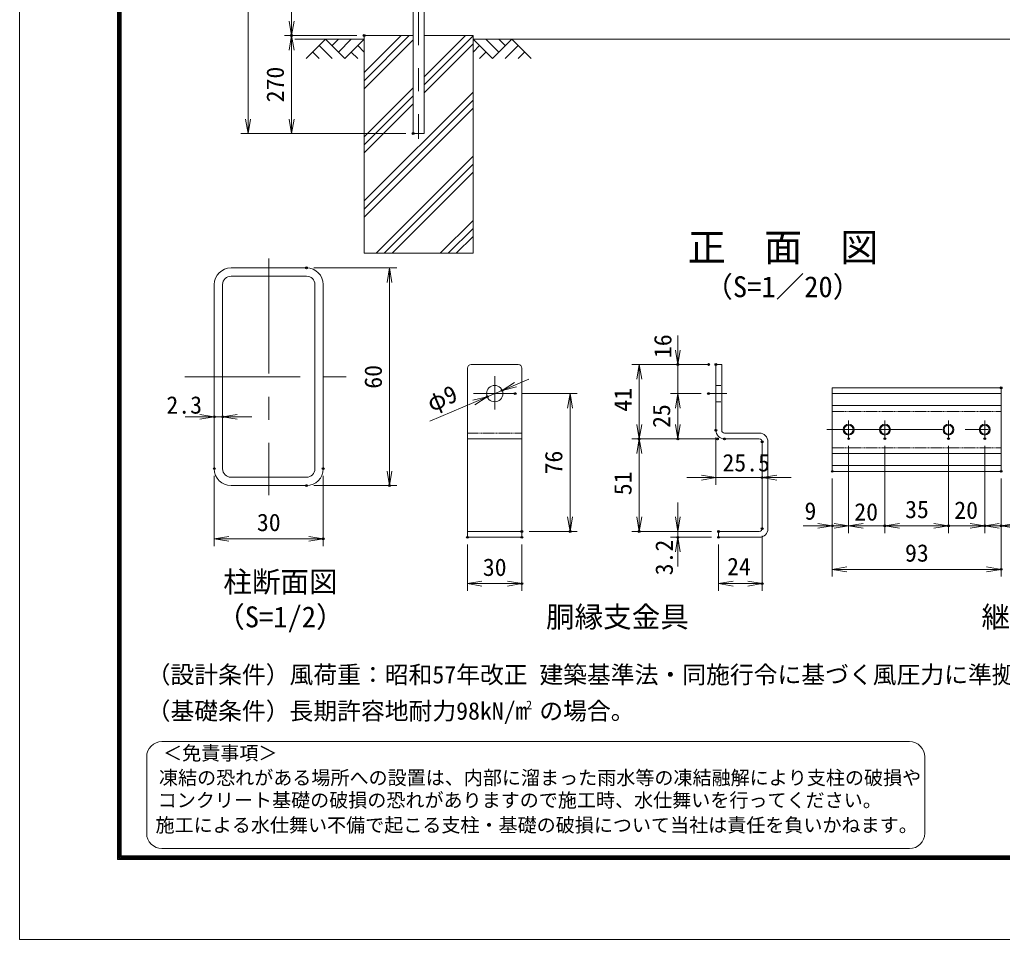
# Model space of a CAD drawing. Units: millimetres, scale not verified, with parts at other scales. Extents: x -4200 to 4200, y -2970 to 2970.
# Drawn here: x -4200 to -1492, y -2970 to -436 of the extents above; entities that cross this region are included whole.
import ezdxf
from ezdxf.enums import TextEntityAlignment as Align

# ---------------------------------------------------------------- set-up
doc = ezdxf.new("R2010")
doc.units = ezdxf.units.MM
doc.header["$LTSCALE"] = 10
doc.header["$PDMODE"] = 32
doc.header["$PDSIZE"] = 5
doc.linetypes.add('USER1', pattern=[50.8, 31.75, -6.35, 6.35, -6.35])
doc.linetypes.add('USER2', pattern=[0.375, 0.25, -0.125])
for name, color, linetype, lineweight in [('0-0_D-STR1', 1, 'Continuous', 18), ('0-1_D-BMK', 2, 'USER1', 13), ('0-2_D-BGD', 7, 'Continuous', 18), ('0-3_D-STR4', 7, 'Continuous', 18), ('0-4_D-DCR-HCH', 7, 'Continuous', 13), ('0-5_D-STR3', 3, 'Continuous', 13), ('0-6_D-STR-DIM', 7, 'Continuous', 13), ('0-7_0', 7, 'Continuous', 18), ('0-9_D-TTL-TXT', 7, 'Continuous', 18), ('0-B_D-TTL', 7, 'Continuous', 18)]:
    doc.layers.add(name, color=color, linetype=linetype, lineweight=lineweight)
doc.layers.add('0-8_Defpoints', color=253, linetype='Continuous')
doc.styles.add('ＭＳ ゴシック', font='')
doc.styles.get('ＭＳ ゴシック').set_extended_font_data('MS Gothic')

# ---------------------------------------------------------------- blocks, each defined once
blk = doc.blocks.new('_Open')
at = {"layer": '0-7_0'}
blk.add_line((-10, 1.667), (0, 0), dxfattribs=at)
blk.add_lwpolyline([(-10, -1.667), (0, 0), (-10, 0)], dxfattribs=at)

msp = doc.modelspace()

# ---------------------------------------------------------------- linework, layer by layer
at = {"layer": '0-0_D-STR1'}
for p, q in [((-3115.48, -284.21), (-3115.48, -750.01)), ((-3085.48, -750.01), (-3085.48, -284.21)), ((-3115.48, -750.01), (-3085.48, -750.01)), ((-3617.42, -1120.01), (-3409.42, -1120.01)), ((-3617.42, -1143.01), (-3409.42, -1143.01)), ((-3663.42, -1166.01), (-3663.42, -1674.01)), ((-3640.42, -1166.01), (-3640.42, -1674.01)), ((-3386.42, -1166.01), (-3386.42, -1674.01)), ((-3363.42, -1166.01), (-3363.42, -1674.01)), ((-3617.42, -1697.01), (-3409.42, -1697.01)), ((-3617.42, -1720.01), (-3409.42, -1720.01))]:
    msp.add_line(p, q, dxfattribs=at)
for centre, radius, start, end in [((-3617.42, -1166.01), 46, 90, 180), ((-3409.42, -1166.01), 46, 0, 90), ((-3617.42, -1166.01), 23, 90, 180), ((-3409.42, -1166.01), 23, 0, 90), ((-3617.42, -1674.01), 46, 180, 270), ((-3617.42, -1674.01), 23, 180, 270), ((-3409.42, -1674.01), 23, 270, 0), ((-3409.42, -1674.01), 46, 270, 0)]:
    msp.add_arc(centre, radius, start, end, dxfattribs=at)
at = {"layer": '0-1_D-BMK'}
for p, q in [((-3100.48, 1334.99), (-3100.48, -765.01)), ((-3513.42, -1094.02), (-3513.42, -1746.01)), ((-3744.42, -1420.01), (-3282.42, -1420.01)), ((-2890.96, -1418.91), (-2890.96, -1510.01)), ((-2834.72, -1466.44), (-2949.72, -1466.44)), ((-2302.12, -1466.44), (-2251.18, -1466.44)), ((-1915.69, -1540.65), (-1915.69, -1590.65)), ((-1815.69, -1540.65), (-1815.69, -1590.65)), ((-1640.69, -1540.65), (-1640.69, -1590.65)), ((-1540.69, -1540.65), (-1540.69, -1590.65)), ((-1975.69, -1565.65), (-1480.69, -1565.65))]:
    msp.add_line(p, q, dxfattribs=at)
at = {"layer": '0-2_D-BGD'}
for p, q in [((-3250.48, -490.01), (-3441.32, -490.01)), ((-1250.48, -490.01), (-2950.48, -490.01))]:
    msp.add_line(p, q, dxfattribs=at)
at = {"layer": '0-3_D-STR4'}
for p, q in [((-3250.48, -480.01), (-3250.48, -1080.01)), ((-3115.48, -480.01), (-3250.48, -480.01)), ((-2950.48, -480.01), (-3085.48, -480.01)), ((-2950.48, -480.01), (-2950.48, -1080.01)), ((-2950.48, -1080.01), (-3250.48, -1080.01))]:
    msp.add_line(p, q, dxfattribs=at)
at = {"layer": '0-4_D-DCR-HCH'}
for p, q in [((-3250.48, -604.36), (-3126.13, -480.01)), ((-3250.48, -582.26), (-3148.22, -480.01)), ((-3085.48, -594.04), (-2971.45, -480.01)), ((-3085.48, -616.14), (-2950.48, -481.14)), ((-3356.9, -490.01), (-3410.11, -543.22)), ((-3374.64, -507.75), (-3339, -543.22)), ((-3356.9, -490.01), (-3303.69, -543.22)), ((-3339.16, -507.75), (-3321.43, -490.01)), ((-3321.43, -525.49), (-3285.95, -490.01)), ((-3303.69, -543.22), (-3250.48, -490.01)), ((-3268.21, -507.75), (-3250.48, -525.41)), ((-3250.48, -626.46), (-3115.48, -491.46)), ((-3085.48, -638.24), (-2950.48, -503.24)), ((-2897.26, -543.22), (-2950.48, -490.01)), ((-2932.74, -507.75), (-2950.48, -525.41)), ((-2879.53, -525.49), (-2915, -490.01)), ((-2844.05, -490.01), (-2897.26, -543.22)), ((-2861.7, -507.84), (-2879.53, -490.01)), ((-2826.31, -507.75), (-2861.95, -543.22)), ((-2844.05, -490.01), (-2790.84, -543.22)), ((-3392.37, -525.49), (-3374.56, -543.22)), ((-3285.95, -525.49), (-3268.13, -543.22)), ((-2915, -525.49), (-2932.82, -543.22)), ((-2808.58, -525.49), (-2826.4, -543.22)), ((-3250.48, -759.04), (-3115.48, -624.04)), ((-3250.48, -935.82), (-2950.48, -635.82)), ((-3250.48, -781.14), (-3115.48, -646.14)), ((-3250.48, -957.92), (-2950.48, -657.92)), ((-3250.48, -803.24), (-3115.48, -668.24)), ((-3250.48, -980.01), (-2950.48, -680.01)), ((-3217.89, -1080.01), (-2950.48, -812.59)), ((-3195.8, -1080.01), (-2950.48, -834.69)), ((-3173.7, -1080.01), (-2950.48, -856.79)), ((-3041.12, -1080.01), (-2950.48, -989.37)), ((-3019.02, -1080.01), (-2950.48, -1011.47)), ((-2996.92, -1080.01), (-2950.48, -1033.57))]:
    msp.add_line(p, q, dxfattribs=at)
at = {"layer": '0-5_D-STR3'}
for p, q in [((-2965.96, -1396.44), (-2965.96, -1862.44)), ((-2955.96, -1386.44), (-2825.96, -1386.44)), ((-2815.96, -1396.44), (-2815.96, -1862.44)), ((-2281.42, -1386.44), (-2281.42, -1567.44)), ((-2281.42, -1386.44), (-2265.42, -1386.44)), ((-2265.42, -1386.44), (-2265.42, -1567.44)), ((-1960.69, -1450.65), (-1960.69, -1680.65)), ((-1960.69, -1450.65), (-1495.69, -1450.65)), ((-1495.69, -1450.65), (-1495.69, -1680.65)), ((-1960.69, -1466.65), (-1495.69, -1466.65)), ((-1495.69, -1499.65), (-1960.69, -1499.65)), ((-2965.96, -1591.44), (-2815.96, -1591.44)), ((-2257.42, -1575.44), (-2161.92, -1575.44)), ((-2257.42, -1591.44), (-2161.92, -1591.44)), ((-2153.92, -1599.44), (-2153.92, -1838.44)), ((-2137.92, -1599.44), (-2137.92, -1838.44)), ((-1495.69, -1631.65), (-1960.69, -1631.65)), ((-1960.69, -1664.65), (-1495.69, -1664.65)), ((-1960.69, -1680.65), (-1495.69, -1680.65)), ((-2965.96, -1846.44), (-2815.96, -1846.44)), ((-2965.96, -1862.44), (-2815.96, -1862.44)), ((-2273.92, -1846.44), (-2161.92, -1846.44)), ((-2273.92, -1846.44), (-2273.92, -1862.44)), ((-2273.92, -1862.44), (-2161.92, -1862.44))]:
    msp.add_line(p, q, dxfattribs=at)
at = {"layer": '0-5_D-STR3', "linetype": 'USER2'}
for p, q in [((-2281.42, -1443.94), (-2265.42, -1443.94)), ((-2281.42, -1488.94), (-2265.42, -1488.94)), ((-1495.69, -1515.65), (-1960.69, -1515.65)), ((-2965.96, -1575.44), (-2815.96, -1575.44)), ((-1495.69, -1615.65), (-1960.69, -1615.65))]:
    msp.add_line(p, q, dxfattribs=at)
at = {"layer": '0-5_D-STR3'}
for centre, radius in [((-2890.96, -1466.44), 22.5), ((-1915.69, -1565.65), 15), ((-1915.69, -1565.65), 12.29), ((-1815.69, -1565.65), 15), ((-1815.69, -1565.65), 12.29), ((-1640.69, -1565.65), 15), ((-1640.69, -1565.65), 12.29), ((-1540.69, -1565.65), 15), ((-1540.69, -1565.65), 12.29)]:
    msp.add_circle(centre, radius, dxfattribs=at)
for centre, radius, start, end in [((-2955.96, -1396.44), 10, 90, 180), ((-2825.96, -1396.44), 10, 0, 90), ((-2257.42, -1567.44), 24, 180, 270), ((-2257.42, -1567.44), 8, 180, 270), ((-2161.92, -1599.44), 24, 0, 90), ((-2161.92, -1599.44), 8, 0, 90), ((-2161.92, -1838.44), 8, 270, 0), ((-2161.92, -1838.44), 24, 270, 0)]:
    msp.add_arc(centre, radius, start, end, dxfattribs=at)
at = {"layer": '0-6_D-STR-DIM'}
for p, q in [((-3570.48, -750.01), (-3570.48, 1319.99)), ((-3450.48, -480.01), (-3450.48, 1319.99)), ((-3270.48, -480.01), (-3470.48, -480.01)), ((-3270.48, -480.01), (-3470.48, -480.01)), ((-3450.48, -750.01), (-3450.48, -480.01)), ((-3135.48, -750.01), (-3590.48, -750.01)), ((-3135.48, -750.01), (-3470.48, -750.01)), ((-3389.42, -1120.01), (-3160.55, -1120.01)), ((-3180.55, -1120.01), (-3180.55, -1720.01)), ((-2386.17, -1346.44), (-2386.17, -1306.44)), ((-2321.42, -1386.44), (-2512.63, -1386.44)), ((-2492.63, -1386.44), (-2492.63, -1591.44)), ((-2301.42, -1386.44), (-2406.17, -1386.44)), ((-2386.17, -1466.44), (-2386.17, -1386.44)), ((-2833.46, -1441.96), (-2796.65, -1426.29)), ((-2911.66, -1475.25), (-2870.26, -1457.63)), ((-2814.72, -1466.44), (-2663.33, -1466.44)), ((-2683.33, -1466.44), (-2683.33, -1846.44)), ((-2322.12, -1466.44), (-2406.17, -1466.44)), ((-2322.12, -1466.44), (-2406.17, -1466.44)), ((-2386.17, -1466.44), (-2386.17, -1591.44)), ((-3069.83, -1542.59), (-2948.47, -1490.92)), ((-2386.17, -1506.44), (-2386.17, -1546.44)), ((-3703.42, -1530.39), (-3743.42, -1530.39)), ((-3640.42, -1530.39), (-3663.42, -1530.39)), ((-3600.42, -1530.39), (-3560.42, -1530.39)), ((-2277.42, -1591.44), (-2512.63, -1591.44)), ((-2297.42, -1591.44), (-2512.63, -1591.44)), ((-2492.63, -1591.44), (-2492.63, -1846.44)), ((-2277.42, -1591.44), (-2406.17, -1591.44)), ((-2281.42, -1587.44), (-2281.42, -1717.95)), ((-2153.92, -1619.44), (-2153.92, -1717.95)), ((-1915.69, -1610.65), (-1915.69, -1850.65)), ((-1915.69, -1610.65), (-1915.69, -1850.65)), ((-1815.69, -1610.65), (-1815.69, -1850.65)), ((-1815.69, -1610.65), (-1815.69, -1850.65)), ((-1640.69, -1610.65), (-1640.69, -1850.65)), ((-1640.69, -1610.65), (-1640.69, -1850.65)), ((-1540.69, -1610.65), (-1540.69, -1850.65)), ((-1540.69, -1610.65), (-1540.69, -1850.65)), ((-3663.42, -1693.22), (-3663.42, -1886.51)), ((-3363.42, -1693.22), (-3363.42, -1886.51)), ((-2321.42, -1697.95), (-2361.42, -1697.95)), ((-2281.42, -1697.95), (-2153.92, -1697.95)), ((-2113.92, -1697.95), (-2073.92, -1697.95)), ((-1960.69, -1700.65), (-1960.69, -1850.65)), ((-1960.69, -1700.65), (-1960.69, -1970.65)), ((-1495.69, -1700.65), (-1495.69, -1850.65)), ((-1495.69, -1700.65), (-1495.69, -1970.65)), ((-3389.42, -1720.01), (-3160.55, -1720.01)), ((-2386.17, -1806.44), (-2386.17, -1766.44)), ((-2000.69, -1830.65), (-2040.69, -1830.65)), ((-1955.69, -1830.65), (-1995.69, -1830.65)), ((-1915.69, -1830.65), (-1960.69, -1830.65)), ((-1915.69, -1830.65), (-1815.69, -1830.65)), ((-1875.69, -1830.65), (-1835.69, -1830.65)), ((-1815.69, -1830.65), (-1640.69, -1830.65)), ((-1775.69, -1830.65), (-1735.69, -1830.65)), ((-1680.69, -1830.65), (-1720.69, -1830.65)), ((-1640.69, -1830.65), (-1540.69, -1830.65)), ((-1580.69, -1830.65), (-1620.69, -1830.65)), ((-1540.69, -1830.65), (-1495.69, -1830.65)), ((-1500.69, -1830.65), (-1460.69, -1830.65)), ((-3663.42, -1866.51), (-3363.42, -1866.51)), ((-2795.96, -1846.44), (-2663.33, -1846.44)), ((-2293.92, -1846.44), (-2512.63, -1846.44)), ((-2293.92, -1846.44), (-2406.17, -1846.44)), ((-2293.92, -1862.44), (-2406.17, -1862.44)), ((-2386.17, -1846.44), (-2386.17, -1862.44)), ((-2153.92, -1858.44), (-2153.92, -2010)), ((-2965.96, -1882.44), (-2965.96, -2010)), ((-2815.96, -1882.44), (-2815.96, -2010)), ((-2273.92, -1882.44), (-2273.92, -2010)), ((-2386.17, -1902.44), (-2386.17, -1942.44)), ((-1960.69, -1950.65), (-1495.69, -1950.65)), ((-2965.96, -1990), (-2815.96, -1990)), ((-2273.92, -1990), (-2153.92, -1990))]:
    msp.add_line(p, q, dxfattribs=at)
at = {"layer": '0-8_Defpoints'}
for p in [(-3450.48, -480.01), (-3250.48, -480.01), (-3115.48, -750.01), (-3409.42, -1120.01), (-2386.17, -1386.44), (-2301.42, -1386.44), (-2281.42, -1386.44), (-2870.26, -1457.63), (-1495.69, -1450.65), (-2911.66, -1475.25), (-2834.72, -1466.44), (-2302.12, -1466.44), (-3663.42, -1530.39), (-3640.42, -1530.39), (-2281.42, -1567.44), (-2492.63, -1591.44), (-2386.17, -1591.44), (-2277.42, -1591.44), (-2257.42, -1591.44), (-2153.92, -1599.44), (-1915.69, -1590.65), (-1815.69, -1590.65), (-1640.69, -1590.65), (-1540.69, -1590.65), (-3663.42, -1673.22), (-3363.42, -1673.22), (-1960.69, -1680.65), (-1495.69, -1680.65), (-1495.69, -1680.65), (-2153.92, -1697.95), (-3409.42, -1720.01), (-3180.55, -1720.01), (-2153.92, -1838.44), (-1960.69, -1830.65), (-1815.69, -1830.65), (-1640.69, -1830.65), (-1540.69, -1830.65), (-1495.69, -1830.65), (-3363.42, -1866.51), (-2965.96, -1862.44), (-2815.96, -1846.44), (-2815.96, -1862.44), (-2683.33, -1846.44), (-2492.63, -1846.44), (-2386.17, -1862.44), (-2273.92, -1846.44), (-2273.92, -1862.44), (-2273.92, -1862.44), (-1495.69, -1950.65), (-2815.96, -1990), (-2153.92, -1990)]:
    msp.add_point(p, dxfattribs=at)
at = {"layer": '0-9_D-TTL-TXT', "color": 2}
for p, q in [((-1748, -2425.24), (-3807.65, -2425.24)), ((-3849.76, -2467.35), (-3849.76, -2677.9)), ((-1705.89, -2677.9), (-1705.89, -2467.35)), ((-3807.65, -2720.01), (-1748, -2720.01))]:
    msp.add_line(p, q, dxfattribs=at)
for centre, start, end in [((-3807.65, -2467.35), 90, 180), ((-1748, -2467.35), 0, 90), ((-3807.65, -2677.9), 180, 270), ((-1748, -2677.9), 270, 0)]:
    msp.add_arc(centre, 42.11, start, end, dxfattribs=at)
at = {"layer": '0-B_D-TTL'}
for points in [[(-4199.76, -2970.01), (4200.24, -2970.01), (4200.24, 2969.99), (-4199.76, 2969.99)], [(-3929.76, 2749.99), (3930.24, 2749.99), (3930.24, -2750.01), (-3929.76, -2750.01)], [(-3927.26, 2747.49), (3927.74, 2747.49), (3927.74, -2747.51), (-3927.26, -2747.51)], [(-3924.76, 2744.99), (3925.24, 2744.99), (3925.24, -2745.01), (-3924.76, -2745.01)], [(-3922.26, 2742.49), (3922.74, 2742.49), (3922.74, -2742.51), (-3922.26, -2742.51)], [(-3919.76, 2739.99), (3920.24, 2739.99), (3920.24, -2740.01), (-3919.76, -2740.01)]]:
    msp.add_lwpolyline(points, close=True, dxfattribs=at)

# ---------------------------------------------------------------- block references
at = {"layer": '0-6_D-STR-DIM', "xscale": 4, "yscale": 4}
for p, rotation in [((-3450.48, -480.01), 270), ((-3450.48, -480.01), 90), ((-3570.48, -750.01), 270), ((-3450.48, -750.01), 270), ((-3180.55, -1120.01), 90), ((-2386.17, -1386.44), 270), ((-2492.63, -1386.44), 90), ((-2870.26, -1457.63), 203.06027), ((-2911.66, -1475.25), 23.06027), ((-2683.33, -1466.44), 90), ((-2386.17, -1466.44), 90), ((-2386.17, -1466.44), 90), ((-3640.42, -1530.39), 180), ((-2492.63, -1591.44), 270), ((-2386.17, -1591.44), 270), ((-2492.63, -1591.44), 90), ((-3180.55, -1720.01), 270), ((-2153.92, -1697.95), 180), ((-2683.33, -1846.44), 270), ((-2492.63, -1846.44), 270), ((-2386.17, -1846.44), 270), ((-1915.69, -1830.65), 180), ((-1815.69, -1830.65), 180), ((-1815.69, -1830.65), 180), ((-1540.69, -1830.65), 180), ((-1495.69, -1830.65), 180), ((-3663.42, -1866.51), 180), ((-2386.17, -1862.44), 90), ((-1960.69, -1950.65), 180), ((-2965.96, -1990), 180), ((-2273.92, -1990), 180)]:
    msp.add_blockref('_Open', p, dxfattribs=dict(at, rotation=rotation))
for p in [(-3663.42, -1530.39), (-2281.42, -1697.95), (-1960.69, -1830.65), (-1915.69, -1830.65), (-1640.69, -1830.65), (-1640.69, -1830.65), (-1540.69, -1830.65), (-3363.42, -1866.51), (-1495.69, -1950.65), (-2815.96, -1990), (-2153.92, -1990)]:
    msp.add_blockref('_Open', p, dxfattribs=at)

# ---------------------------------------------------------------- texts
at = {"layer": '0-6_D-STR-DIM', "style": 'ＭＳ ゴシック'}
for s, rotation, p in [('270', 90, (-3457.22, -664.02)), ('16', 90, (-2389.46, -1368.57)), ('60', 90, (-3187.3, -1453.02)), ('φ9', 23.06, (-3058.93, -1530.61)), ('41', 90, (-2499.38, -1516.12)), ('25', 90, (-2392.91, -1561.05)), ('76', 90, (-2690.08, -1689.19)), ('51', 90, (-2499.38, -1746.5)), ('3.2', 90, (-2385.67, -1967.13))]:
    msp.add_text(s, height=48.09, rotation=rotation, dxfattribs=at).set_placement(p, align=Align.BOTTOM_LEFT)
for s, p in [('2.3', (-3795.41, -1536.19)), ('25.5', (-2263.41, -1695.33)), ('9', (-2037.44, -1828.26)), ('20', (-1900.18, -1830.77)), ('35', (-1760.17, -1823.9)), ('20', (-1624.67, -1826.04)), ('30', (-3546.05, -1859.77)), ('93', (-1760.42, -1943.9)), ('30', (-2923.59, -1983.25)), ('24', (-2250.69, -1981.19))]:
    msp.add_text(s, height=48.09, dxfattribs=at).set_placement(p, align=Align.BOTTOM_LEFT)
at = {"layer": '0-9_D-TTL-TXT', "style": 'ＭＳ ゴシック'}
for s, height, p in [('正\u3000面\u3000図', 76.98, (-2358.78, -1125.03)), ('（S=1／20）', 57.7, (-2313.3, -1218.22)), ('柱断面図', 57.7, (-3638.68, -2031.12)), ('（S=1/2）', 57.7, (-3658.17, -2127.76)), ('胴縁支金具', 57.7, (-2749.61, -2127.76)), ('継手ピ－ス', 57.7, (-1549.64, -2127.76)), ('（設計条件）風荷重：昭和57年改正 建築基準法・同施行令に基づく風圧力に準拠。', 48.09, (-3849.76, -2279.26)), ('（基礎条件）長期許容地耐力98kN/m の場合。', 48.09, (-3849.76, -2379.26)), ('2', 24.05, (-2804.29, -2343.45)), ('＜免責事項＞ \u3000\u3000', 38.49, (-3804.53, -2487.72)), ('凍結の恐れがある場所への設置は、内部に溜まった雨水等の凍結融解により支柱の破損や', 38.49, (-3815.92, -2555.51)), ('コンクリート基礎の破損の恐れがありますので施工時、水仕舞いを行ってください。', 38.49, (-3819.38, -2617.35)), ('施工による水仕舞い不備で起こる支柱・基礎の破損について当社は責任を負いかねます。 ', 38.49, (-3825.27, -2685.98))]:
    msp.add_text(s, height=height, dxfattribs=at).set_placement(p, align=Align.BOTTOM_LEFT)

doc.saveas('drawing.dxf')
